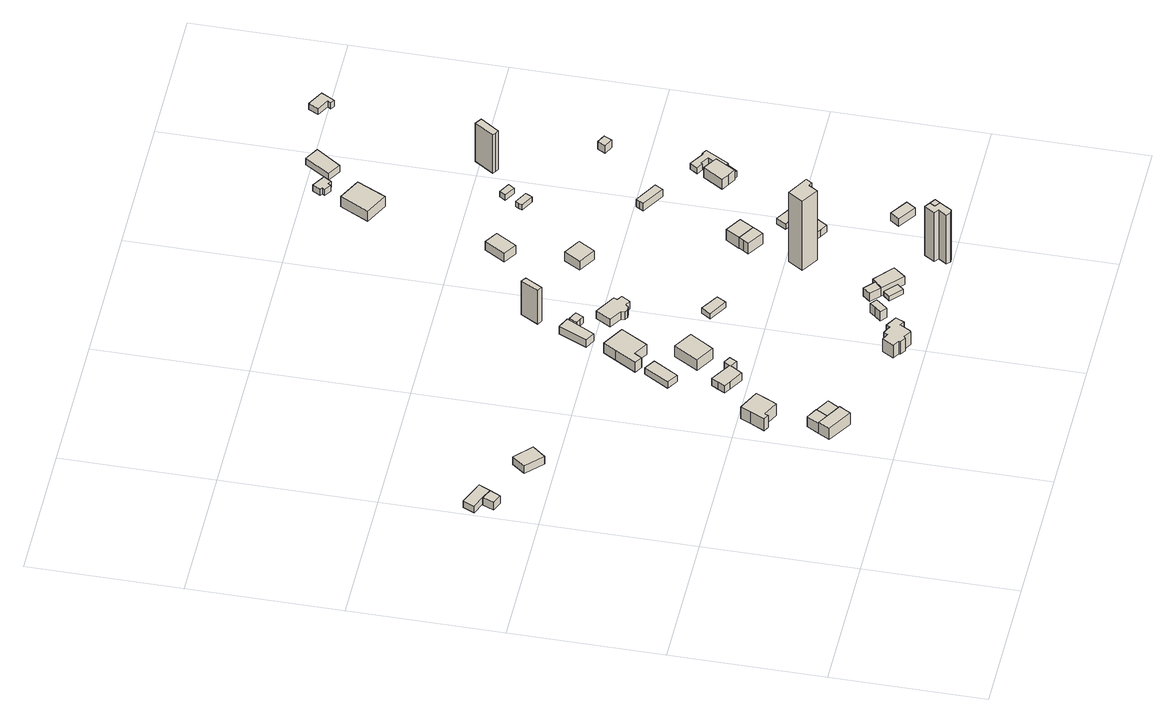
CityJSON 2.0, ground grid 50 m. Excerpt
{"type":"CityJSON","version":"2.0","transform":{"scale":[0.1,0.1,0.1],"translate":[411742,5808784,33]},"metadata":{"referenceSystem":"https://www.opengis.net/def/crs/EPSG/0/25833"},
"CityObjects":{
"building1":{"type":"Building","attributes":{"Gemeindeschluessel":"11000009","BezugspunktDach":"2200","function":"51009_1610","measuredHeight":3.12,"storeysAboveGround":0},"address":[{"country":"Germany","locality":"Berlin"}],"geometry":[{"type":"Solid","lod":"1","boundaries":[[[[0,1,2,3]],[[4,5,6,7]],[[4,7,3,2]],[[5,4,2,1]],[[6,5,1,0]],[[7,6,0,3]]]]}]},
"building2":{"type":"Building","attributes":{"Gemeindeschluessel":"11000009","BezugspunktDach":"2200","function":"31001_2000","measuredHeight":2.69,"storeysAboveGround":1},"address":[{"country":"Germany","locality":"Berlin","thoroughfareNumber":"45 (1)","thoroughfareName":"Schönhorster Straße"}],"geometry":[{"type":"Solid","lod":"1","boundaries":[[[[2,1,8,9,10]],[[11,12,13,14,15]],[[11,15,10,9]],[[12,11,9,8]],[[13,12,8,1]],[[14,13,1,2]],[[15,14,2,10]]]]}]},
"building3":{"type":"Building","attributes":{"Gemeindeschluessel":"11000009","BezugspunktDach":"2200","function":"31001_2000","measuredHeight":3.45,"storeysAboveGround":1},"address":[{"country":"Germany","locality":"Berlin","thoroughfareNumber":"45","thoroughfareName":"Schönhorster Straße"}],"geometry":[{"type":"Solid","lod":"1","boundaries":[[[[16,17,18,19,20]],[[21,22,23,24,25]],[[21,25,20,19]],[[22,21,19,18]],[[23,22,18,17]],[[24,23,17,16]],[[25,24,16,20]]]]}]},
"building4":{"type":"Building","attributes":{"Gemeindeschluessel":"11000009","function":"31001_1010"},"address":[{"country":"Germany","locality":"Berlin","thoroughfareNumber":"1","thoroughfareName":"Siedlung Schönhorst (Spreestraße)"}],"children":["building4-1","building4-2"]},
"building4-1":{"type":"BuildingPart","attributes":{"BezugspunktDach":"2200","measuredHeight":5.08,"storeysAboveGround":1},"parents":["building4"],"geometry":[{"type":"MultiSurface","lod":"1","boundaries":[[[26,27,28,29,30]],[[31,32,33,34,35]],[[31,35,30,29]],[[32,36,37,38,31,29,28]],[[33,32,28,27]],[[34,33,27,26]],[[35,34,26,30]],[[31,38,37,36]]]}]},
"building4-2":{"type":"BuildingPart","attributes":{"BezugspunktDach":"2200","measuredHeight":4.11,"storeysAboveGround":1},"parents":["building4"],"geometry":[{"type":"Solid","lod":"1","boundaries":[[[[37,39,40,38]],[[41,42,36,31]],[[41,31,38,40]],[[42,41,40,39]],[[36,42,39,37]],[[31,36,37,38]]]]}]},
"building5":{"type":"Building","attributes":{"Gemeindeschluessel":"11000009","BezugspunktDach":"2200","function":"51009_1610","measuredHeight":4.96,"storeysAboveGround":0},"address":[{"country":"Germany","locality":"Berlin"}],"geometry":[{"type":"Solid","lod":"1","boundaries":[[[[43,44,45,46]],[[42,47,32,36]],[[42,36,46,45]],[[47,42,45,44]],[[32,47,44,43]],[[36,32,43,46]]]]}]},
"building6":{"type":"Building","attributes":{"Gemeindeschluessel":"11000009","BezugspunktDach":"2200","function":"31001_1312","measuredHeight":6.21,"storeysAboveGround":1},"address":[{"country":"Germany","locality":"Berlin","thoroughfareNumber":"3","thoroughfareName":"Siedlung Schönhorst (Spreestraße)"}],"geometry":[{"type":"Solid","lod":"1","boundaries":[[[[48,49,50,51,52,53,54,55]],[[56,57,58,59,60,61,62,63]],[[56,63,55,54]],[[57,56,54,53]],[[58,57,53,52]],[[59,58,52,51]],[[60,59,51,50]],[[61,60,50,49]],[[62,61,49,48]],[[63,62,48,55]]]]}]},
"building7":{"type":"Building","attributes":{"Gemeindeschluessel":"11000009","BezugspunktDach":"2200","function":"31001_1010","measuredHeight":3.71,"storeysAboveGround":1},"address":[{"country":"Germany","locality":"Berlin","thoroughfareNumber":"5","thoroughfareName":"Siedlung Schönhorst (Spreestraße)"}],"geometry":[{"type":"Solid","lod":"1","boundaries":[[[[64,65,66,67,68,69,70,71,72,73,74]],[[75,76,77,78,79,80,81,82,83,84,85]],[[75,85,74,73]],[[76,75,73,72]],[[77,76,72,71]],[[78,77,71,70]],[[79,78,70,69]],[[80,79,69,68]],[[81,80,68,67]],[[82,81,67,66]],[[83,82,66,65]],[[84,83,65,64]],[[85,84,64,74]]]]}]},
"building8":{"type":"Building","attributes":{"Gemeindeschluessel":"11000009","BezugspunktDach":"2200","function":"31001_2000","measuredHeight":2.5,"storeysAboveGround":1},"address":[{"country":"Germany","locality":"Berlin","thoroughfareNumber":"7 (1)","thoroughfareName":"Siedlung Schönhorst (Spreestraße)"}],"geometry":[{"type":"Solid","lod":"1","boundaries":[[[[86,87,88,89]],[[90,91,92,93]],[[90,93,89,88]],[[91,90,88,87]],[[92,91,87,86]],[[93,92,86,89]]]]}]},
"building9":{"type":"Building","attributes":{"Gemeindeschluessel":"11000009","BezugspunktDach":"2200","function":"31001_1010","measuredHeight":6.05,"storeysAboveGround":1},"address":[{"country":"Germany","locality":"Berlin","thoroughfareNumber":"7","thoroughfareName":"Siedlung Schönhorst (Spreestraße)"}],"geometry":[{"type":"Solid","lod":"1","boundaries":[[[[94,95,96,97,98]],[[99,100,101,102,103]],[[99,103,98,97]],[[100,99,97,96]],[[101,100,96,95]],[[102,101,95,94]],[[103,102,94,98]]]]}]},
"building10":{"type":"Building","attributes":{"Gemeindeschluessel":"11000009","BezugspunktDach":"2200","function":"31001_1010","measuredHeight":5.12,"storeysAboveGround":1},"address":[{"country":"Germany","locality":"Berlin","thoroughfareNumber":"2","thoroughfareName":"Siedlung Schönhorst (Spreestraße)"}],"geometry":[{"type":"Solid","lod":"1","boundaries":[[[[104,105,106,107,108,109,110,111,112,113,114,115,116,117,118]],[[119,120,121,122,123,124,125,126,127,128,129,130,131,132,133]],[[119,133,118,117]],[[120,119,117,116]],[[121,120,116,115]],[[122,121,115,114]],[[123,122,114,113]],[[124,123,113,112]],[[125,124,112,111]],[[126,125,111,110]],[[127,126,110,109]],[[128,127,109,108]],[[129,128,108,107]],[[130,129,107,106]],[[131,130,106,105]],[[132,131,105,104]],[[133,132,104,118]]]]}]},
"building11":{"type":"Building","attributes":{"Gemeindeschluessel":"11000009","BezugspunktDach":"2200","function":"31001_1010","measuredHeight":6.18,"storeysAboveGround":1},"address":[{"country":"Germany","locality":"Berlin","thoroughfareNumber":"9","thoroughfareName":"Siedlung Schönhorst (Spreestraße)"}],"geometry":[{"type":"Solid","lod":"1","boundaries":[[[[134,135,136,137,138,139,140,141]],[[142,143,144,145,146,147,148,149]],[[142,149,141,140]],[[143,142,140,139]],[[144,143,139,138]],[[145,144,138,137]],[[146,145,137,136]],[[147,146,136,135]],[[148,147,135,134]],[[149,148,134,141]]]]}]},
"building12":{"type":"Building","attributes":{"Gemeindeschluessel":"11000009","BezugspunktDach":"2200","function":"31001_2000","measuredHeight":2.97,"storeysAboveGround":1},"address":[{"country":"Germany","locality":"Berlin","thoroughfareNumber":"11 (1)","thoroughfareName":"Siedlung Schönhorst (Spreestraße)"}],"geometry":[{"type":"Solid","lod":"1","boundaries":[[[[150,151,152,153]],[[154,155,156,157]],[[154,157,153,152]],[[155,154,152,151]],[[156,155,151,150]],[[157,156,150,153]]]]}]},
"building13":{"type":"Building","attributes":{"Gemeindeschluessel":"11000009","BezugspunktDach":"2200","function":"31001_2000","measuredHeight":4.45,"storeysAboveGround":1},"address":[{"country":"Germany","locality":"Berlin","thoroughfareNumber":"2 (1)","thoroughfareName":"Siedlung Schönhorst (Spreestraße)"}],"geometry":[{"type":"Solid","lod":"1","boundaries":[[[[158,159,160,161,162,163]],[[164,165,166,167,168,169]],[[164,169,163,162]],[[165,164,162,161]],[[166,165,161,160]],[[167,166,160,159]],[[168,167,159,158]],[[169,168,158,163]]]]}]},
"building14":{"type":"Building","attributes":{"Gemeindeschluessel":"11000009","BezugspunktDach":"2200","function":"31001_2000","measuredHeight":2.71,"storeysAboveGround":1},"address":[{"country":"Germany","locality":"Berlin","thoroughfareNumber":"11 (2)","thoroughfareName":"Siedlung Schönhorst (Spreestraße)"}],"geometry":[{"type":"Solid","lod":"1","boundaries":[[[[170,171,172,173,174]],[[175,176,177,178,179]],[[175,179,174,173]],[[176,175,173,172]],[[177,176,172,171]],[[178,177,171,170]],[[179,178,170,174]]]]}]},
"building15":{"type":"Building","attributes":{"Gemeindeschluessel":"11000009","BezugspunktDach":"2200","function":"31001_2000","measuredHeight":2.11,"storeysAboveGround":1},"address":[{"country":"Germany","locality":"Berlin","thoroughfareNumber":"9 (1)","thoroughfareName":"Siedlung Schönhorst (Spreestraße)"}],"geometry":[{"type":"Solid","lod":"1","boundaries":[[[[180,181,182,183]],[[184,185,186,187]],[[184,187,183,182]],[[185,184,182,181]],[[186,185,181,180]],[[187,186,180,183]]]]}]},
"building16":{"type":"Building","attributes":{"Gemeindeschluessel":"11000009","BezugspunktDach":"2200","function":"31001_1010","measuredHeight":3.09,"storeysAboveGround":1},"address":[{"country":"Germany","locality":"Berlin","thoroughfareNumber":"11","thoroughfareName":"Siedlung Schönhorst (Spreestraße)"}],"geometry":[{"type":"Solid","lod":"1","boundaries":[[[[188,189,190,191,192,193,194,195,196,197,198]],[[199,200,201,202,203,204,205,206,207,208,209]],[[199,209,198,197]],[[200,199,197,196]],[[201,200,196,195]],[[202,201,195,194]],[[203,202,194,193]],[[204,203,193,192]],[[205,204,192,191]],[[206,205,191,190]],[[207,206,190,189]],[[208,207,189,188]],[[209,208,188,198]]]]}]},
"building17":{"type":"Building","attributes":{"Gemeindeschluessel":"11000009","BezugspunktDach":"2200","function":"31001_2000","measuredHeight":2.19,"storeysAboveGround":1},"address":[{"country":"Germany","locality":"Berlin","thoroughfareNumber":"4 (1)","thoroughfareName":"Siedlung Schönhorst (Spreestraße)"}],"geometry":[{"type":"Solid","lod":"1","boundaries":[[[[210,211,212,213]],[[214,215,216,217]],[[214,217,213,212]],[[215,214,212,211]],[[216,215,211,210]],[[217,216,210,213]]]]}]},
"building18":{"type":"Building","attributes":{"Gemeindeschluessel":"11000009","BezugspunktDach":"2200","function":"31001_2000","measuredHeight":13.95,"storeysAboveGround":1},"address":[{"country":"Germany","locality":"Berlin","thoroughfareNumber":"13 (1)","thoroughfareName":"Siedlung Schönhorst (Spreestraße)"}],"geometry":[{"type":"Solid","lod":"1","boundaries":[[[[218,219,220,221]],[[222,223,224,225]],[[222,225,221,220]],[[223,222,220,219]],[[224,223,219,218]],[[225,224,218,221]]]]}]},
"building19":{"type":"Building","attributes":{"Gemeindeschluessel":"11000009","function":"31001_1010"},"address":[{"country":"Germany","locality":"Berlin","thoroughfareNumber":"4","thoroughfareName":"Siedlung Schönhorst (Spreestraße)"}],"children":["building19-1","building19-2"]},
"building19-1":{"type":"BuildingPart","attributes":{"BezugspunktDach":"2200","measuredHeight":3.3,"storeysAboveGround":1},"parents":["building19"],"geometry":[{"type":"Solid","lod":"1","boundaries":[[[[226,227,228,229]],[[230,231,232,233]],[[230,233,234,235,229,228]],[[231,230,228,227]],[[232,231,227,226]],[[233,232,226,229]],[[229,235,234,233]]]]}]},
"building19-2":{"type":"BuildingPart","attributes":{"BezugspunktDach":"2200","measuredHeight":3.3,"storeysAboveGround":1},"parents":["building19"],"geometry":[{"type":"MultiSurface","lod":"1","boundaries":[[[229,235,236,237]],[[238,234,233,239]],[[238,239,237,236]],[[234,238,236,235]],[[239,233,229,237]],[[233,234,235,240,229]]]}]},
"building20":{"type":"Building","attributes":{"Gemeindeschluessel":"11000009","BezugspunktDach":"2200","function":"31001_1010","measuredHeight":20.13,"storeysAboveGround":1},"address":[{"country":"Germany","locality":"Berlin","thoroughfareNumber":"10 (3)","thoroughfareName":"Siedlung Schönhorst (Lindenstraße)"}],"geometry":[{"type":"Solid","lod":"1","boundaries":[[[[241,242,243,244,245,246,247,248,249]],[[250,251,252,253,254,255,256,257,258]],[[250,258,249,248]],[[251,250,248,247]],[[252,251,247,246]],[[253,252,246,245]],[[254,253,245,244]],[[255,254,244,243]],[[256,255,243,242]],[[257,256,242,241]],[[258,257,241,249]]]]}]},
"building21":{"type":"Building","attributes":{"Gemeindeschluessel":"11000009","BezugspunktDach":"2200","function":"51009_1610","measuredHeight":20.07,"storeysAboveGround":0},"address":[{"country":"Germany","locality":"Berlin"}],"geometry":[{"type":"Solid","lod":"1","boundaries":[[[[243,259,245,244]],[[260,261,262,263]],[[260,263,244,245]],[[261,260,245,259]],[[262,261,259,243]],[[263,262,243,244]]]]}]},
"building22":{"type":"Building","attributes":{"Gemeindeschluessel":"11000009","BezugspunktDach":"2200","function":"31001_1010","measuredHeight":28.46,"storeysAboveGround":1},"address":[{"country":"Germany","locality":"Berlin","thoroughfareNumber":"6","thoroughfareName":"Siedlung Schönhorst (Spreestraße)"}],"geometry":[{"type":"Solid","lod":"1","boundaries":[[[[264,265,266,267,268,269]],[[270,271,272,273,274,275]],[[270,275,269,268]],[[271,270,268,267]],[[272,271,267,266]],[[273,272,266,265]],[[274,273,265,264]],[[275,274,264,269]]]]}]},
"building23":{"type":"Building","attributes":{"Gemeindeschluessel":"11000009","BezugspunktDach":"2200","function":"31001_1312","measuredHeight":4.19,"storeysAboveGround":1},"address":[{"country":"Germany","locality":"Berlin","thoroughfareNumber":"13","thoroughfareName":"Siedlung Schönhorst (Spreestraße)"}],"geometry":[{"type":"Solid","lod":"1","boundaries":[[[[276,277,278,279]],[[280,281,282,283]],[[280,283,279,278]],[[281,280,278,277]],[[282,281,277,276]],[[283,282,276,279]]]]}]},
"building24":{"type":"Building","attributes":{"Gemeindeschluessel":"11000009","BezugspunktDach":"2200","function":"31001_2000","measuredHeight":5.31,"storeysAboveGround":1},"address":[{"country":"Germany","locality":"Berlin","thoroughfareNumber":"8 (1)","thoroughfareName":"Siedlung Schönhorst (Spreestraße)"}],"geometry":[{"type":"Solid","lod":"1","boundaries":[[[[284,285,286,287,288,289]],[[290,291,292,293,294,295]],[[290,295,289,288]],[[291,290,288,287]],[[292,291,287,286]],[[293,292,286,285]],[[294,293,285,284]],[[295,294,284,289]]]]}]},
"building25":{"type":"Building","attributes":{"Gemeindeschluessel":"11000009","BezugspunktDach":"2200","function":"31001_1010","measuredHeight":5.39,"storeysAboveGround":1},"address":[{"country":"Germany","locality":"Berlin","thoroughfareNumber":"8","thoroughfareName":"Siedlung Schönhorst (Spreestraße)"}],"geometry":[{"type":"Solid","lod":"1","boundaries":[[[[286,296,297,298,287]],[[299,300,301,302,303]],[[299,303,287,298]],[[300,299,298,297]],[[301,300,297,296]],[[302,301,296,286]],[[303,302,286,287]]]]}]},
"building26":{"type":"Building","attributes":{"Gemeindeschluessel":"11000009","BezugspunktDach":"2200","function":"31001_2000","measuredHeight":2.95,"storeysAboveGround":1},"address":[{"country":"Germany","locality":"Berlin","thoroughfareNumber":"6 (1)","thoroughfareName":"Siedlung Schönhorst (Spreestraße)"}],"geometry":[{"type":"Solid","lod":"1","boundaries":[[[[304,305,306,307,308,309]],[[310,311,312,313,314,315]],[[310,315,309,308]],[[311,310,308,307]],[[312,311,307,306]],[[313,312,306,305]],[[314,313,305,304]],[[315,314,304,309]]]]}]},
"building27":{"type":"Building","attributes":{"Gemeindeschluessel":"11000009","BezugspunktDach":"2200","function":"31001_1010","measuredHeight":4.86,"storeysAboveGround":1},"address":[{"country":"Germany","locality":"Berlin","thoroughfareNumber":"15","thoroughfareName":"Siedlung Schönhorst (Spreestraße)"}],"geometry":[{"type":"Solid","lod":"1","boundaries":[[[[316,317,318,319]],[[320,321,322,323]],[[320,323,319,318]],[[321,320,318,317]],[[322,321,317,316]],[[323,322,316,319]]]]}]},
"building28":{"type":"Building","attributes":{"Gemeindeschluessel":"11000009","BezugspunktDach":"2200","function":"31001_1010","measuredHeight":3.58,"storeysAboveGround":1},"address":[{"country":"Germany","locality":"Berlin","thoroughfareNumber":"10 (2)","thoroughfareName":"Siedlung Schönhorst (Lindenstraße)"}],"geometry":[{"type":"Solid","lod":"1","boundaries":[[[[324,325,326,327]],[[328,329,330,331]],[[328,331,327,326]],[[329,328,326,325]],[[330,329,325,324]],[[331,330,324,327]]]]}]},
"building29":{"type":"Building","attributes":{"Gemeindeschluessel":"11000009","BezugspunktDach":"2200","function":"31001_2000","measuredHeight":2.32,"storeysAboveGround":1},"address":[{"country":"Germany","locality":"Berlin","thoroughfareNumber":"8 (2)","thoroughfareName":"Siedlung Schönhorst (Spreestraße)"}],"geometry":[{"type":"Solid","lod":"1","boundaries":[[[[332,333,334,335]],[[336,337,338,339]],[[336,339,335,334]],[[337,336,334,333]],[[338,337,333,332]],[[339,338,332,335]]]]}]},
"building30":{"type":"Building","attributes":{"Gemeindeschluessel":"11000009","BezugspunktDach":"2200","function":"31001_2000","measuredHeight":3.35,"storeysAboveGround":1},"address":[{"country":"Germany","locality":"Berlin","thoroughfareNumber":"10 (2)","thoroughfareName":"Siedlung Schönhorst (Spreestraße)"}],"geometry":[{"type":"Solid","lod":"1","boundaries":[[[[340,341,342,343,344,345]],[[346,347,348,349,350,351]],[[346,351,345,344]],[[347,346,344,343]],[[348,347,343,342]],[[349,348,342,341]],[[350,349,341,340]],[[351,350,340,345]]]]}]},
"building31":{"type":"Building","attributes":{"Gemeindeschluessel":"11000009","BezugspunktDach":"2200","function":"31001_2000","measuredHeight":2.31,"storeysAboveGround":1},"address":[{"country":"Germany","locality":"Berlin","thoroughfareNumber":"15 (1)","thoroughfareName":"Siedlung Schönhorst (Spreestraße)"}],"geometry":[{"type":"Solid","lod":"1","boundaries":[[[[352,353,354,355,356,357]],[[358,359,360,361,362,363]],[[358,363,357,356]],[[359,358,356,355]],[[360,359,355,354]],[[361,360,354,353]],[[362,361,353,352]],[[363,362,352,357]]]]}]},
"building32":{"type":"Building","attributes":{"Gemeindeschluessel":"11000009","BezugspunktDach":"2200","function":"31001_1010","measuredHeight":4.55,"storeysAboveGround":1},"address":[{"country":"Germany","locality":"Berlin","thoroughfareNumber":"19","thoroughfareName":"Siedlung Schönhorst (Spreestraße)"}],"geometry":[{"type":"Solid","lod":"1","boundaries":[[[[364,365,366,367]],[[368,369,370,371]],[[368,371,367,366]],[[369,368,366,365]],[[370,369,365,364]],[[371,370,364,367]]]]}]},
"building33":{"type":"Building","attributes":{"Gemeindeschluessel":"11000009","BezugspunktDach":"2200","function":"31001_1313","measuredHeight":2.13,"storeysAboveGround":1},"address":[{"country":"Germany","locality":"Berlin","thoroughfareNumber":"17 (1)","thoroughfareName":"Siedlung Schönhorst (Spreestraße)"}],"geometry":[{"type":"Solid","lod":"1","boundaries":[[[[372,373,374,375]],[[376,377,378,379]],[[376,379,375,374]],[[377,376,374,373]],[[378,377,373,372]],[[379,378,372,375]]]]}]},
"building34":{"type":"Building","attributes":{"Gemeindeschluessel":"11000009","BezugspunktDach":"2200","function":"31001_1010","measuredHeight":5.73,"storeysAboveGround":1},"address":[{"country":"Germany","locality":"Berlin","thoroughfareNumber":"10","thoroughfareName":"Siedlung Schönhorst (Spreestraße)"}],"geometry":[{"type":"Solid","lod":"1","boundaries":[[[[380,381,382,383,384,385,386]],[[387,388,389,390,391,392,393]],[[387,393,386,385]],[[388,387,385,384]],[[389,388,384,383]],[[390,389,383,382]],[[391,390,382,381]],[[392,391,381,380]],[[393,392,380,386]]]]}]},
"building35":{"type":"Building","attributes":{"Gemeindeschluessel":"11000009","BezugspunktDach":"2200","function":"31001_2000","measuredHeight":2.36,"storeysAboveGround":1},"address":[{"country":"Germany","locality":"Berlin","thoroughfareNumber":"10 (1)","thoroughfareName":"Siedlung Schönhorst (Spreestraße)"}],"geometry":[{"type":"Solid","lod":"1","boundaries":[[[[394,395,396,397,398,399,400,401,402,403,404,405,406]],[[407,408,409,410,411,412,413,414,415,416,417,418,419]],[[407,419,406,405]],[[408,407,405,404]],[[409,408,404,403]],[[410,409,403,402]],[[411,410,402,401]],[[412,411,401,400]],[[413,412,400,399]],[[414,413,399,398]],[[415,414,398,397]],[[416,415,397,396]],[[417,416,396,395]],[[418,417,395,394]],[[419,418,394,406]]]]}]},
"building36":{"type":"Building","attributes":{"Gemeindeschluessel":"11000009","BezugspunktDach":"2200","function":"31001_2000","measuredHeight":2.47,"storeysAboveGround":1},"address":[{"country":"Germany","locality":"Berlin","thoroughfareNumber":"19 (2)","thoroughfareName":"Siedlung Schönhorst (Spreestraße)"}],"geometry":[{"type":"Solid","lod":"1","boundaries":[[[[420,421,422,423,424,425,426,427]],[[428,429,430,431,432,433,434,435]],[[428,435,427,426]],[[429,428,426,425]],[[430,429,425,424]],[[431,430,424,423]],[[432,431,423,422]],[[433,432,422,421]],[[434,433,421,420]],[[435,434,420,427]]]]}]},
"building37":{"type":"Building","attributes":{"Gemeindeschluessel":"11000009","BezugspunktDach":"2200","function":"31001_1313","measuredHeight":16.9,"storeysAboveGround":1},"address":[{"country":"Germany","locality":"Berlin","thoroughfareNumber":"17","thoroughfareName":"Siedlung Schönhorst (Spreestraße)"}],"geometry":[{"type":"Solid","lod":"1","boundaries":[[[[436,437,438,439,440]],[[441,442,443,444,445]],[[441,445,440,439]],[[442,441,439,438]],[[443,442,438,437]],[[444,443,437,436]],[[445,444,436,440]]]]}]},
"building38":{"type":"Building","attributes":{"Gemeindeschluessel":"11000009","BezugspunktDach":"2200","function":"31001_1010","measuredHeight":2.63,"storeysAboveGround":1},"address":[{"country":"Germany","locality":"Berlin","thoroughfareNumber":"19 (1)","thoroughfareName":"Siedlung Schönhorst (Spreestraße)"}],"geometry":[{"type":"Solid","lod":"1","boundaries":[[[[446,447,448,449]],[[450,451,452,453]],[[450,453,449,448]],[[451,450,448,447]],[[452,451,447,446]],[[453,452,446,449]]]]}]},
"building39":{"type":"Building","attributes":{"Gemeindeschluessel":"11000009","BezugspunktDach":"2200","function":"51009_1610","measuredHeight":3.08,"storeysAboveGround":0},"address":[{"country":"Germany","locality":"Berlin"}],"geometry":[{"type":"Solid","lod":"1","boundaries":[[[[454,455,456,457,458]],[[459,460,461,462,463]],[[459,463,458,457]],[[460,459,457,456]],[[461,460,456,455]],[[462,461,455,454]],[[463,462,454,458]]]]}]},
"building40":{"type":"Building","attributes":{"Gemeindeschluessel":"11000009","BezugspunktDach":"2200","function":"31001_1010","measuredHeight":2.36,"storeysAboveGround":1},"address":[{"country":"Germany","locality":"Berlin","thoroughfareNumber":"21 (1)","thoroughfareName":"Siedlung Schönhorst (Spreestraße)"}],"geometry":[{"type":"Solid","lod":"1","boundaries":[[[[464,465,466,467,468,469]],[[470,471,472,473,474,475]],[[470,475,469,468]],[[471,470,468,467]],[[472,471,467,466]],[[473,472,466,465]],[[474,473,465,464]],[[475,474,464,469]]]]}]}
},
"vertices":[
[66,1133,35],[84,1168,35],[49,1184,35],[33,1147,35],[49,1184,4],[84,1168,4],[66,1133,4],[33,1147,4],
[103,1207,35],[23,1240,35],[5,1202,35],[23,1240,8],[103,1207,8],[84,1168,8],[49,1184,8],[5,1202,8],
[264,1036,38],[282,1057,38],[300,1079,38],[244,1131,38],[210,1088,38],[244,1131,7],[300,1079,7],[282,1057,7],[264,1036,7],[210,1088,7],
[626,159,53],[637,178,53],[648,197,53],[566,246,53],[545,208,53],[566,246,7],[648,197,7],[637,178,7],[626,159,7],[545,208,7],[603,224,7],[603,224,48],[566,246,48],
[626,265,48],[589,286,48],[589,286,7],[626,265,7],
[648,197,47],[673,238,47],[626,265,47],[603,224,47],[673,238,7],
[565,402,53],[571,414,53],[622,389,53],[639,423,53],[656,458,53],[586,492,53],[570,457,53],[547,411,53],[570,457,5],[586,492,5],[656,458,5],[639,423,5],[622,389,5],[571,414,5],[565,402,5],[547,411,5],
[711,550,34],[757,523,34],[771,545,34],[781,561,34],[805,549,34],[818,573,34],[796,586,34],[784,566,34],[716,608,34],[703,585,34],[690,563,34],[703,585,4],[716,608,4],[784,566,4],[796,586,4],[818,573,4],[805,549,4],[781,561,4],[771,545,4],[757,523,4],[711,550,4],[690,563,4],
[713,715,29],[762,796,29],[726,819,29],[677,738,29],[726,819,4],[762,796,4],[713,715,4],[677,738,4],
[831,629,50],[856,668,50],[880,707,50],[819,745,50],[771,664,50],[819,745,6],[880,707,6],[856,668,6],[831,629,6],[771,664,6],
[967,78,57],[968,72,57],[985,62,57],[992,66,57],[1016,51,57],[1022,55,57],[1041,88,57],[1056,80,57],[1070,108,57],[1032,130,57],[1025,118,57],[998,131,57],[992,117,57],[968,129,57],[947,92,57],[968,129,5],[992,117,5],[998,131,5],[1025,118,5],[1032,130,5],[1070,108,5],[1056,80,5],[1041,88,5],[1022,55,5],[1016,51,5],[992,66,5],[985,62,5],[968,72,5],[967,78,5],[947,92,5],
[752,834,44],[768,859,44],[814,830,44],[840,874,44],[866,918,44],[795,960,44],[769,917,44],[728,849,44],[769,917,4],[795,960,4],[866,918,4],[840,874,4],[814,830,4],[768,859,4],[752,834,4],[728,849,4],
[844,1001,31],[893,1093,31],[855,1111,31],[811,1018,31],[855,1111,1],[893,1093,1],[844,1001,1],[811,1018,1],
[1120,146,44],[1136,165,44],[1152,184,44],[1131,201,44],[1116,182,44],[1100,163,44],[1116,182,7],[1131,201,7],[1152,184,7],[1136,165,7],[1120,146,7],[1100,163,7],
[903,1056,26],[917,1049,26],[931,1075,26],[901,1089,26],[889,1064,26],[901,1089,1],[931,1075,1],[917,1049,1],[903,1056,1],[889,1064,1],
[1070,637,25],[1088,667,25],[1029,704,25],[1009,672,25],[1029,704,4],[1088,667,4],[1070,637,4],[1009,672,4],
[954,939,33],[958,926,33],[967,920,33],[982,922,33],[989,932,33],[1007,923,33],[1024,951,33],[1007,961,33],[1013,973,33],[944,1014,33],[914,964,33],[944,1014,2],[1013,973,2],[1007,961,2],[1024,951,2],[1007,923,2],[989,932,2],[982,922,2],[967,920,2],[958,926,2],[954,939,2],[914,964,2],
[1229,118,30],[1248,139,30],[1208,174,30],[1190,153,30],[1208,174,11],[1248,139,11],[1229,118,11],[1190,153,11],
[900,1174,140],[932,1230,140],[917,1241,140],[884,1183,140],[917,1241,1],[932,1230,1],[900,1174,1],[884,1183,1],
[1276,123,40],[1308,162,40],[1245,216,40],[1211,182,40],[1245,216,7],[1308,162,7],[1276,123,7],[1211,182,7],[1234,205,7],[1234,205,40],
[1200,236,40],[1179,211,40],[1200,236,7],[1179,211,7],[1216,187,40],
[1404,6,208],[1418,7,208],[1443,47,208],[1425,60,208],[1436,77,208],[1417,89,208],[1395,55,208],[1410,44,208],[1392,17,208],[1410,44,7],[1395,55,7],[1417,89,7],[1436,77,7],[1425,60,7],[1443,47,7],[1418,7,7],[1404,6,7],[1392,17,7],
[1455,64,208],[1436,77,8],[1455,64,8],[1443,47,8],[1425,60,8],
[1331,406,293],[1349,435,293],[1363,429,293],[1375,449,293],[1306,490,293],[1274,440,293],[1306,490,8],[1375,449,8],[1363,429,8],[1349,435,8],[1331,406,8],[1274,440,8],
[1202,1072,39],[1235,1126,39],[1178,1160,39],[1146,1107,39],[1178,1160,3],[1235,1126,3],[1202,1072,3],[1146,1107,3],
[1370,583,49],[1381,600,49],[1391,617,49],[1337,650,49],[1327,634,49],[1317,617,49],[1327,634,6],[1337,650,6],[1391,617,6],[1381,600,6],[1370,583,6],[1317,617,6],
[1405,640,49],[1418,663,49],[1365,696,49],[1365,696,5],[1418,663,5],[1405,640,5],[1391,617,5],[1337,650,5],
[1436,416,34],[1460,402,34],[1495,455,34],[1472,470,34],[1449,486,34],[1413,431,34],[1449,486,7],[1472,470,7],[1495,455,7],[1460,402,7],[1436,416,7],[1413,431,7],
[1182,1312,35],[1224,1380,35],[1181,1407,35],[1139,1339,35],[1181,1407,0],[1224,1380,0],[1182,1312,0],[1139,1339,0],
[1589,154,36],[1610,184,36],[1552,223,36],[1530,193,36],[1552,223,5],[1610,184,5],[1589,154,5],[1530,193,5],
[1505,494,29],[1523,524,29],[1467,560,29],[1448,528,29],[1467,560,6],[1523,524,6],[1505,494,6],[1448,528,6],
[1520,924,34],[1527,937,34],[1535,951,34],[1460,995,34],[1452,982,34],[1445,969,34],[1452,982,4],[1460,995,4],[1535,951,4],[1527,937,4],[1520,924,4],[1445,969,4],
[1418,1310,24],[1424,1321,24],[1430,1332,24],[1388,1355,24],[1382,1344,24],[1376,1332,24],[1382,1344,3],[1388,1355,3],[1430,1332,3],[1424,1321,3],[1418,1310,3],[1376,1332,3],
[1303,1743,49],[1351,1838,49],[1276,1876,49],[1227,1781,49],[1276,1876,8],[1351,1838,8],[1303,1743,8],[1227,1781,8],
[1442,1370,27],[1456,1390,27],[1419,1411,27],[1406,1391,27],[1419,1411,6],[1456,1390,6],[1442,1370,6],[1406,1391,6],
[1615,739,43],[1639,725,43],[1642,730,43],[1678,791,43],[1655,805,43],[1632,820,43],[1591,754,43],[1632,820,2],[1655,805,2],[1678,791,2],[1642,730,2],[1639,725,2],[1615,739,2],[1591,754,2],
[1656,722,25],[1679,756,25],[1684,754,25],[1729,831,25],[1712,841,25],[1710,837,25],[1661,868,25],[1645,842,25],[1666,831,25],[1669,835,25],[1695,819,25],[1678,791,25],[1642,730,25],[1678,791,1],[1695,819,1],[1669,835,1],[1666,831,1],[1645,842,1],[1661,868,1],[1710,837,1],[1712,841,1],[1729,831,1],[1684,754,1],[1679,756,1],[1656,722,1],[1642,730,1],
[1321,1942,33],[1315,1933,33],[1337,1919,33],[1343,1928,33],[1354,1921,33],[1370,1947,33],[1328,1973,33],[1312,1947,33],[1328,1973,8],[1370,1947,8],[1354,1921,8],[1343,1928,8],[1337,1919,8],[1315,1933,8],[1321,1942,8],[1312,1947,8],
[1524,1444,167],[1535,1438,167],[1578,1500,167],[1557,1514,167],[1514,1451,167],[1557,1514,9],[1578,1500,9],[1535,1438,9],[1524,1444,9],[1514,1451,9],
[1428,1910,35],[1485,1991,35],[1439,2018,35],[1386,1935,35],[1439,2018,9],[1485,1991,9],[1428,1910,9],[1386,1935,9],
[1699,1119,41],[1710,1140,41],[1713,1145,41],[1684,1160,41],[1670,1134,41],[1684,1160,10],[1713,1145,10],[1710,1140,10],[1699,1119,10],[1670,1134,10],
[1705,2003,35],[1699,1992,35],[1712,1984,35],[1737,2029,35],[1683,2058,35],[1665,2025,35],[1683,2058,11],[1737,2029,11],[1712,1984,11],[1699,1992,11],[1705,2003,11],[1665,2025,11]
]}
